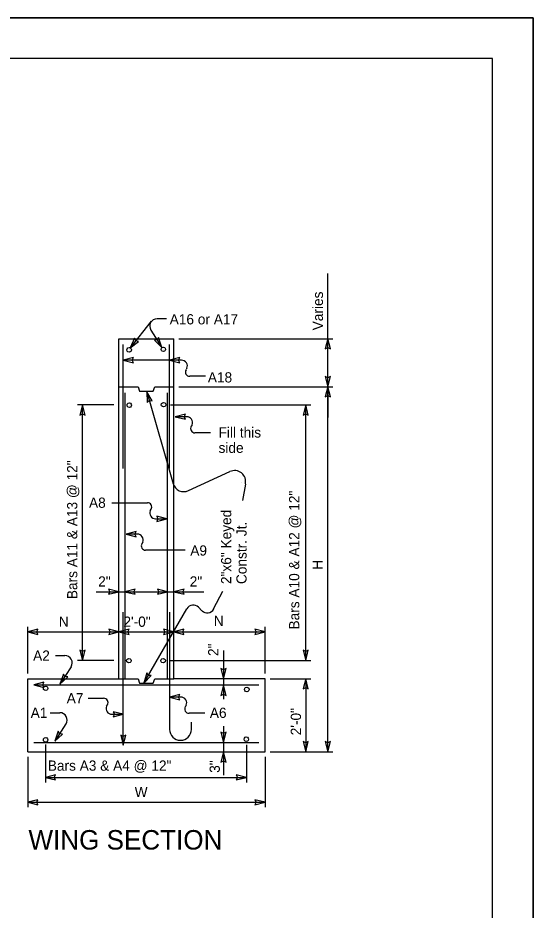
# Model space of a CAD drawing. Extents: x 0 to 36, y 0 to 22.
# Drawn here: x 29.65 to 36, y 11 to 22 of the extents above; entities that cross this region are included whole.
import ezdxf

# ---------------------------------------------------------------- set-up
doc = ezdxf.new("R2010")
doc.units = 0
for name, color, linetype in [('01-Slab', 7, 'Continuous'), ('03-Dimensions', 7, 'Continuous'), ('04-Hidden', 7, 'Continuous'), ('Level 2', 7, 'Continuous'), ('S_PL_Rebars_PR', 7, 'Continuous'), ('SB_PL_BORDER', 7, 'Continuous'), ('SB_PL_CUTLINE2_PR', 7, 'Continuous'), ('SB_PL_CUTLINE_PR', 7, 'Continuous'), ('SB_PL_SBL4_PR', 7, 'Continuous')]:
    doc.layers.add(name, color=color, linetype=linetype)

msp = doc.modelspace()

# ---------------------------------------------------------------- linework, layer by layer
at = {"layer": '01-Slab'}
for p, q in [((30.896, 13.853), (30.896, 18.045)), ((30.896, 18.045), (31.571, 18.045)), ((31.571, 13.853), (31.571, 18.045)), ((29.771, 12.953), (29.771, 13.853)), ((29.771, 13.853), (30.896, 13.853)), ((32.696, 13.853), (31.571, 13.853)), ((32.696, 12.953), (32.696, 13.853)), ((29.771, 12.953), (32.696, 12.953))]:
    msp.add_line(p, q, dxfattribs=at)
at = {"layer": '03-Dimensions'}
for p, q in [((33.47, 18.045), (33.47, 18.849)), ((31.293, 18.262), (31.036, 17.932)), ((31.482, 18.29), (31.365, 18.29)), ((31.289, 18.151), (31.426, 17.938)), ((31.634, 18.045), (33.533, 18.045)), ((33.47, 17.453), (33.47, 18.045)), ((31.021, 17.907), (31.021, 17.907)), ((31.443, 17.913), (31.443, 17.913)), ((31.519, 17.78), (30.949, 17.78)), ((31.667, 17.78), (31.519, 17.78)), ((31.733, 17.681), (31.723, 17.663)), ((31.962, 17.581), (31.769, 17.581)), ((31.239, 17.39), (31.563, 16.257)), ((31.634, 17.453), (33.533, 17.453)), ((33.47, 12.953), (33.47, 17.453)), ((33.47, 17.453), (33.47, 17.075)), ((30.833, 17.228), (30.383, 17.228)), ((30.446, 14.078), (30.446, 17.228)), ((31.024, 17.225), (31.024, 17.225)), ((31.446, 17.231), (31.446, 17.231)), ((31.529, 17.228), (33.26, 17.228)), ((33.197, 14.078), (33.197, 17.228)), ((31.73, 17.083), (31.59, 17.083)), ((31.796, 16.984), (31.785, 16.966)), ((32.024, 16.884), (31.832, 16.884)), ((31.751, 16.173), (32.264, 16.406)), ((32.4, 16.276), (32.4, 16.276)), ((32.454, 16.253), (32.418, 16.049)), ((30.81, 16.023), (31.246, 16.023)), ((31.281, 15.924), (31.292, 15.942)), ((31.347, 15.825), (31.487, 15.825)), ((31.123, 15.636), (30.983, 15.636)), ((31.189, 15.537), (31.178, 15.519)), ((31.712, 15.437), (31.224, 15.437)), ((30.613, 14.926), (30.895, 14.926)), ((30.895, 14.926), (30.97, 14.926)), ((30.97, 14.926), (31.112, 14.926)), ((31.112, 14.926), (31.33, 14.926)), ((31.33, 14.926), (31.496, 14.926)), ((31.496, 14.926), (31.572, 14.926)), ((31.572, 14.926), (31.942, 14.926)), ((32.063, 14.713), (32.177, 14.933)), ((31.203, 13.799), (31.734, 14.716)), ((31.875, 14.734), (31.919, 14.69)), ((29.771, 13.916), (29.771, 14.493)), ((29.771, 14.43), (30.896, 14.43)), ((30.896, 14.43), (31.571, 14.43)), ((31.571, 14.43), (32.696, 14.43)), ((32.696, 13.916), (32.696, 14.493)), ((32.184, 14.202), (32.184, 13.853)), ((30.113, 14.139), (30.23, 14.139)), ((30.306, 14.001), (30.169, 13.787)), ((30.833, 14.078), (30.383, 14.078)), ((31.018, 14.076), (31.018, 14.076)), ((31.44, 14.076), (31.44, 14.076)), ((31.529, 14.078), (33.26, 14.078)), ((32.184, 13.853), (32.184, 13.774)), ((32.184, 13.774), (32.184, 13.599)), ((32.759, 13.853), (33.26, 13.853)), ((33.197, 13.853), (33.197, 12.953)), ((29.993, 13.734), (29.993, 13.734)), ((32.471, 13.722), (32.471, 13.722)), ((30.515, 13.613), (30.707, 13.613)), ((30.743, 13.513), (30.754, 13.531)), ((31.659, 13.626), (31.519, 13.626)), ((30.05, 13.434), (30.168, 13.434)), ((31.725, 13.527), (31.714, 13.509)), ((31.953, 13.427), (31.76, 13.427)), ((30.809, 13.414), (30.949, 13.414)), ((30.243, 13.295), (30.107, 13.082)), ((32.184, 13.267), (32.184, 13.067)), ((29.993, 13.1), (29.993, 13.1)), ((32.465, 13.107), (32.465, 13.107)), ((29.989, 13.044), (29.989, 12.574)), ((32.184, 13.067), (32.184, 12.951)), ((32.466, 13.039), (32.466, 12.574)), ((29.771, 12.89), (29.771, 12.268)), ((32.184, 12.951), (32.184, 12.664)), ((32.696, 12.89), (32.696, 12.268)), ((32.759, 12.953), (33.26, 12.953)), ((32.759, 12.953), (33.533, 12.953)), ((29.989, 12.637), (32.466, 12.637)), ((29.771, 12.331), (32.696, 12.331))]:
    msp.add_line(p, q, dxfattribs=at)
for points in [[(31.036, 17.932), (31.138, 18.012), (31.104, 18.019), (31.089, 18.051)], [(31.426, 17.938), (31.385, 18.061), (31.367, 18.03), (31.332, 18.027)], [(33.47, 18.045), (33.439, 17.919), (33.47, 17.935), (33.502, 17.919)], [(31.021, 17.879), (31.007, 17.882), (30.996, 17.893), (30.992, 17.907), (30.996, 17.921), (31.007, 17.931), (31.021, 17.935), (31.035, 17.931), (31.045, 17.921), (31.049, 17.907), (31.045, 17.893), (31.035, 17.882)], [(31.443, 17.885), (31.429, 17.889), (31.419, 17.899), (31.415, 17.913), (31.419, 17.927), (31.429, 17.937), (31.443, 17.941), (31.457, 17.937), (31.467, 17.927), (31.471, 17.913), (31.467, 17.899), (31.457, 17.889)], [(30.949, 17.78), (31.075, 17.748), (31.059, 17.78), (31.075, 17.811)], [(31.519, 17.78), (31.645, 17.748), (31.629, 17.78), (31.645, 17.811)], [(33.47, 17.453), (33.502, 17.579), (33.47, 17.563), (33.439, 17.579)], [(31.239, 17.39), (31.243, 17.26), (31.269, 17.284), (31.304, 17.278)], [(33.47, 17.453), (33.439, 17.327), (33.47, 17.343), (33.502, 17.327)], [(33.47, 17.453), (33.439, 17.327), (33.47, 17.343), (33.502, 17.327)], [(30.446, 17.228), (30.415, 17.102), (30.446, 17.118), (30.478, 17.102)], [(31.024, 17.197), (31.01, 17.201), (30.999, 17.211), (30.996, 17.225), (30.999, 17.239), (31.01, 17.25), (31.024, 17.253), (31.038, 17.25), (31.048, 17.239), (31.052, 17.225), (31.048, 17.211), (31.038, 17.201)], [(31.446, 17.203), (31.432, 17.207), (31.422, 17.217), (31.418, 17.231), (31.422, 17.245), (31.432, 17.256), (31.446, 17.259), (31.46, 17.256), (31.471, 17.245), (31.474, 17.231), (31.471, 17.217), (31.46, 17.207)], [(33.197, 17.228), (33.166, 17.102), (33.197, 17.118), (33.229, 17.102)], [(33.197, 17.228), (33.166, 17.102), (33.197, 17.118), (33.229, 17.102)], [(31.59, 17.083), (31.716, 17.051), (31.7, 17.083), (31.716, 17.114)], [(31.487, 15.825), (31.361, 15.856), (31.377, 15.825), (31.361, 15.793)], [(30.983, 15.636), (31.109, 15.604), (31.093, 15.636), (31.109, 15.667)], [(30.895, 14.926), (30.769, 14.958), (30.785, 14.926), (30.769, 14.895)], [(30.895, 14.926), (30.769, 14.958), (30.785, 14.926), (30.769, 14.895)], [(30.97, 14.926), (31.096, 14.895), (31.08, 14.926), (31.096, 14.958)], [(31.496, 14.926), (31.371, 14.958), (31.386, 14.926), (31.371, 14.895)], [(31.572, 14.926), (31.698, 14.895), (31.682, 14.926), (31.698, 14.958)], [(31.572, 14.926), (31.698, 14.895), (31.682, 14.926), (31.698, 14.958)], [(29.771, 14.43), (29.897, 14.399), (29.882, 14.43), (29.897, 14.462)], [(30.896, 14.43), (30.771, 14.462), (30.786, 14.43), (30.771, 14.399)], [(30.896, 14.43), (31.022, 14.399), (31.007, 14.43), (31.022, 14.462)], [(31.571, 14.43), (31.446, 14.462), (31.461, 14.43), (31.446, 14.399)], [(31.571, 14.43), (31.697, 14.399), (31.682, 14.43), (31.697, 14.462)], [(32.696, 14.43), (32.571, 14.462), (32.586, 14.43), (32.571, 14.399)], [(30.446, 14.078), (30.478, 14.204), (30.446, 14.188), (30.415, 14.204)], [(33.197, 14.078), (33.229, 14.204), (33.197, 14.188), (33.166, 14.204)], [(33.197, 14.078), (33.229, 14.204), (33.197, 14.188), (33.166, 14.204)], [(31.018, 14.048), (31.004, 14.051), (30.993, 14.062), (30.989, 14.076), (30.993, 14.09), (31.004, 14.1), (31.018, 14.104), (31.032, 14.1), (31.042, 14.09), (31.046, 14.076), (31.042, 14.062), (31.032, 14.051)], [(31.44, 14.048), (31.426, 14.051), (31.416, 14.062), (31.412, 14.076), (31.416, 14.09), (31.426, 14.1), (31.44, 14.104), (31.454, 14.1), (31.464, 14.09), (31.468, 14.076), (31.464, 14.062), (31.454, 14.051)], [(32.184, 13.853), (32.215, 13.979), (32.184, 13.963), (32.152, 13.979)], [(30.169, 13.787), (30.264, 13.876), (30.229, 13.88), (30.211, 13.91)], [(31.203, 13.799), (31.293, 13.892), (31.258, 13.894), (31.239, 13.924)], [(29.846, 13.778), (29.972, 13.746), (29.957, 13.778), (29.972, 13.809)], [(29.993, 13.706), (29.978, 13.71), (29.968, 13.72), (29.964, 13.734), (29.968, 13.748), (29.978, 13.758), (29.993, 13.762), (30.007, 13.758), (30.017, 13.748), (30.021, 13.734), (30.017, 13.72), (30.007, 13.71)], [(32.184, 13.774), (32.152, 13.648), (32.184, 13.664), (32.215, 13.648)], [(32.184, 13.774), (32.152, 13.648), (32.184, 13.664), (32.215, 13.648)], [(33.197, 13.853), (33.166, 13.727), (33.197, 13.743), (33.229, 13.727)], [(31.519, 13.626), (31.645, 13.594), (31.629, 13.626), (31.645, 13.657)], [(32.471, 13.693), (32.457, 13.697), (32.447, 13.707), (32.443, 13.722), (32.447, 13.736), (32.457, 13.746), (32.471, 13.75), (32.485, 13.746), (32.496, 13.736), (32.499, 13.722), (32.496, 13.707), (32.485, 13.697)], [(30.949, 13.414), (30.823, 13.446), (30.839, 13.414), (30.823, 13.383)], [(30.107, 13.082), (30.201, 13.171), (30.166, 13.174), (30.148, 13.205)], [(29.993, 13.072), (29.978, 13.076), (29.968, 13.086), (29.964, 13.1), (29.968, 13.114), (29.978, 13.125), (29.993, 13.128), (30.007, 13.125), (30.017, 13.114), (30.021, 13.1), (30.017, 13.086), (30.007, 13.076)], [(30.949, 13.032), (30.98, 13.158), (30.949, 13.142), (30.917, 13.158)], [(32.184, 13.067), (32.215, 13.193), (32.184, 13.177), (32.152, 13.193)], [(32.465, 13.078), (32.451, 13.082), (32.441, 13.092), (32.437, 13.107), (32.441, 13.121), (32.451, 13.131), (32.465, 13.135), (32.479, 13.131), (32.489, 13.121), (32.493, 13.107), (32.489, 13.092), (32.479, 13.082)], [(33.197, 12.953), (33.229, 13.079), (33.197, 13.063), (33.166, 13.079)], [(33.47, 12.953), (33.502, 13.079), (33.47, 13.063), (33.439, 13.079)], [(32.184, 12.951), (32.152, 12.825), (32.184, 12.841), (32.215, 12.825)], [(29.989, 12.637), (30.115, 12.606), (30.099, 12.637), (30.115, 12.669)], [(32.466, 12.637), (32.34, 12.669), (32.356, 12.637), (32.34, 12.606)], [(29.771, 12.331), (29.897, 12.299), (29.882, 12.331), (29.897, 12.362)], [(32.696, 12.331), (32.571, 12.362), (32.586, 12.331), (32.571, 12.299)]]:
    msp.add_lwpolyline(points, close=True, dxfattribs=at)
for centre, radius, start, end in [((31.365, 18.2), 0.09, 90, 212.5833), ((31.667, 17.708), 0.072, 337.7179, 90), ((31.769, 17.635), 0.054, 149.2121, 270), ((31.73, 17.011), 0.072, 337.7179, 90), ((31.832, 16.938), 0.054, 149.2121, 270), ((32.322, 16.284), 0.135, 346.9269, 115.8236), ((31.693, 16.294), 0.135, 195.9472, 295.8231), ((31.246, 15.969), 0.054, 329.2121, 90), ((31.347, 15.897), 0.072, 157.7179, 270), ((31.123, 15.564), 0.072, 337.7179, 90), ((31.224, 15.491), 0.054, 149.2121, 270), ((31.812, 14.671), 0.09, 45.01, 149.9313), ((31.983, 14.754), 0.09, 225.0163, 332.8194), ((30.23, 14.049), 0.09, 327.4167, 90), ((30.707, 13.559), 0.054, 329.2121, 90), ((31.659, 13.554), 0.072, 337.7179, 90), ((30.168, 13.344), 0.09, 327.4167, 90), ((30.809, 13.486), 0.072, 157.7179, 270), ((31.76, 13.481), 0.054, 149.2121, 270)]:
    msp.add_arc(centre, radius, start, end, dxfattribs=at)
at = {"layer": '04-Hidden'}
for points in [[(30.896, 17.453), (31.131, 17.453), (31.15, 17.397), (31.318, 17.397), (31.337, 17.453), (31.571, 17.453)], [(30.896, 13.853), (31.131, 13.853), (31.15, 13.797), (31.318, 13.797), (31.337, 13.853), (31.571, 13.853)]]:
    msp.add_lwpolyline(points, dxfattribs=at)
at = {"layer": 'Level 2'}
msp.add_lwpolyline([(2.5, 1.475), (35.5, 1.475), (35.5, 21.5), (2.5, 21.5)], close=True, dxfattribs=at)
at = {"layer": 'S_PL_Rebars_PR'}
for p, q in [((30.949, 16.445), (30.949, 17.975)), ((31.519, 16.445), (31.519, 17.975)), ((30.971, 13.853), (30.971, 17.378)), ((31.496, 13.853), (31.496, 17.378)), ((30.949, 13.032), (30.949, 14.672)), ((31.519, 14.672), (31.519, 13.229)), ((29.846, 13.778), (32.621, 13.778)), ((31.789, 13.229), (31.789, 13.319)), ((29.846, 13.065), (32.621, 13.065))]:
    msp.add_line(p, q, dxfattribs=at)
msp.add_arc((31.654, 13.229), 0.135, 180, 0, dxfattribs=at)
at = {"layer": 'SB_PL_BORDER'}
msp.add_lwpolyline([(35.5, 21.5), (2.5, 21.5), (2.5, 1.475), (0, 0), (0, 22), (36, 22), (36, 0), (0, 0), (2.5, 1.475), (35.5, 1.475)], close=True, dxfattribs=at)
at = {"layer": 'SB_PL_CUTLINE2_PR'}
msp.add_lwpolyline([(36, 0), (36, 22), (2, 22), (2, 0)], close=True, dxfattribs=at)
at = {"layer": 'SB_PL_CUTLINE_PR'}
msp.add_lwpolyline([(0, 22), (36, 22), (36, 0), (0, 0)], close=True, dxfattribs=at)
msp.add_lwpolyline([(0, 22), (36, 22), (36, 0), (0, 0)], close=True, dxfattribs=at)
at = {"layer": 'SB_PL_SBL4_PR'}
msp.add_lwpolyline([(2.5, 0.5), (35.5, 0.5), (35.5, 21.5), (2.5, 21.5)], close=True, dxfattribs=at)

# ---------------------------------------------------------------- texts
at = {"layer": '01-Slab'}
msp.add_text('WING SECTION', height=0.24, dxfattribs=at).set_placement((29.781, 11.747))
at = {"layer": '03-Dimensions'}
for s, p in [('Varies', (33.41, 18.148)), (' Bars A11 & A13 @ 12" ', (30.383, 14.787)), (' Bars A10 & A12 @ 12" ', (33.118, 14.413)), ('2"x6" Keyed', (32.28, 15.02)), ('Constr. Jt.', (32.469, 15.02)), ('H', (33.407, 15.197)), ('2"', (32.121, 14.133)), (' 2\'-0" ', (33.139, 13.109)), ('3"', (32.139, 12.693))]:
    msp.add_text(s, height=0.126, rotation=90, dxfattribs=at).set_placement(p)
for s, p in [('A16 or A17 ', (31.521, 18.221)), ('A18', (31.991, 17.505)), ('Fill this', (32.123, 16.826)), ('side', (32.123, 16.637)), ('A8', (30.527, 15.96)), ('A9', (31.775, 15.371)), ('2"', (30.64, 14.989)), ('2"', (31.768, 14.989)), (' N ', (30.108, 14.493)), (' 2\'-0" ', (30.904, 14.493)), (' N ', (32.018, 14.503)), ('A2', (29.838, 14.075)), ('A7', (30.252, 13.55)), ('A1', (29.808, 13.37)), ('A6', (32.016, 13.37)), (' Bars A3 & A4 @ 12" ', (29.972, 12.719)), (' W ', (31.043, 12.394))]:
    msp.add_text(s, height=0.126, dxfattribs=at).set_placement(p)

doc.saveas('drawing.dxf')
